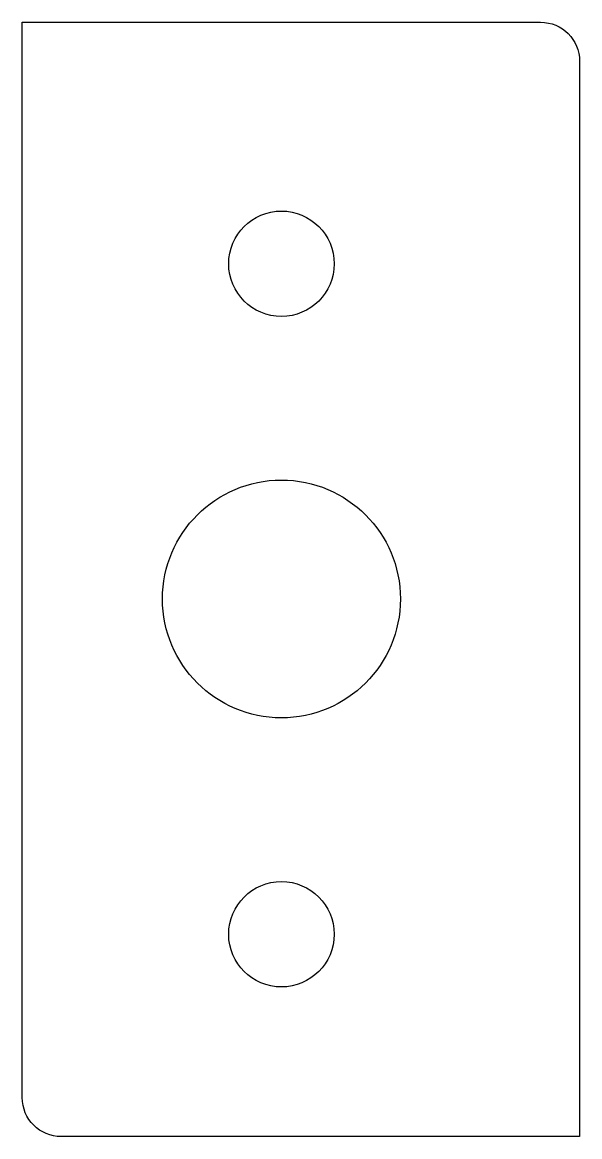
# Model space of a CAD drawing. Header units: millimetres. Extents: x 2473 to 2973, y 935 to 1935.
import ezdxf

# ---------------------------------------------------------------- set-up
doc = ezdxf.new("R2010")
doc.units = ezdxf.units.MM
doc.header["$MEASUREMENT"] = 0

msp = doc.modelspace()

# ---------------------------------------------------------------- linework, layer by layer
msp.add_lwpolyline([(2472.5, 1934.9), (2937.5, 1934.9, -0.41421), (2972.5, 1899.9), (2972.5, 934.9), (2507.5, 934.9, -0.41421), (2472.5, 969.9)], format="xyb", close=True)
for centre, radius in [((2705, 1718.2), 47.3), ((2705, 1417.4), 106.7), ((2705, 1116.5), 47.3)]:
    msp.add_circle(centre, radius)

doc.saveas('drawing.dxf')
